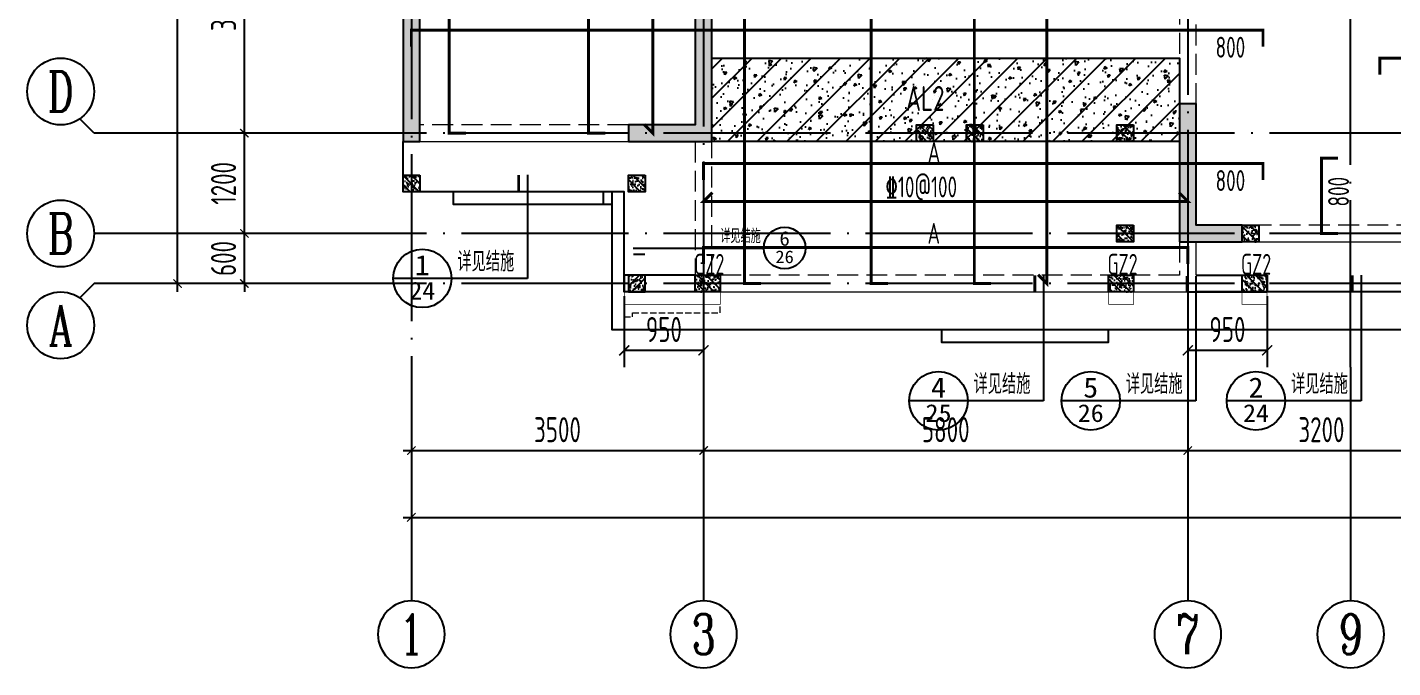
# Model space of a CAD drawing. Extents: x -1058961 to 23600, y -449123 to 2751847.
# Drawn here: x -336006 to -319653, y -122630 to -114962 of the extents above; entities that cross this region are included whole.
import ezdxf
from ezdxf.enums import TextEntityAlignment as Align

# ---------------------------------------------------------------- set-up
doc = ezdxf.new("R2010")
doc.units = 0
doc.header["$LTSCALE"] = 1000
doc.linetypes.add('DASH', pattern=[0.35, 0.25, -0.1])
doc.linetypes.add('DOTE', pattern=[2.42, 2, -0.2, 0.02, -0.2])
doc.layers.get('0').update_dxf_attribs({"linetype": 'CONTINUOUS'})
doc.layers.get('DEFPOINTS').update_dxf_attribs({"linetype": 'CONTINUOUS'})
for name, color, linetype in [('A-AXIS', 1, 'CONTINUOUS'), ('A-DOTE', 10, 'DOTE'), ('AXIS_NUM', 7, 'CONTINUOUS'), ('BEAM', 4, 'DASH'), ('BEAM_CON', 4, 'CONTINUOUS'), ('DIM_IDEN', 67, 'CONTINUOUS'), ('PUB_TEXT', 2, 'CONTINUOUS'), ('ROOF', 183, 'CONTINUOUS'), ('S-B板边线', 2, 'CONTINUOUS'), ('S-B板配筋', 6, 'CONTINUOUS'), ('S-B板配筋号', 7, 'CONTINUOUS'), ('S-L主梁线', 4, 'DASH'), ('S-Q墙填充', 252, 'CONTINUOUS'), ('S-Q墙实线', 6, 'CONTINUOUS'), ('S-Q墙标注', 3, 'CONTINUOUS'), ('S-Y一般标注', 3, 'CONTINUOUS'), ('S-构造柱', 212, 'CONTINUOUS'), ('S-构造柱编号', 130, 'CONTINUOUS'), ('TEXT', 2, 'CONTINUOUS'), ('水平筋标注', 7, 'CONTINUOUS'), ('看线', 251, 'CONTINUOUS')]:
    doc.layers.add(name, color=color, linetype=linetype)
doc.layers.add('平面-看线', color=45, linetype='CONTINUOUS', lineweight=15)
doc.layers.add('配箍校核', color=34, linetype='CONTINUOUS', plot=False)
doc.styles.add('_TCH_AXIS', font='COMPLEX', dxfattribs={"bigfont": 'GBCBIG'})
doc.styles.add('_TCH_LABEL', font='simhei.ttf')
doc.styles.add('TSSD_Axis', font='complex.shx', dxfattribs={"width": 0.7, "bigfont": 'hztxt.shx'})
doc.styles.add('TSSD_DIMENSION', font='Tssdeng.shx', dxfattribs={"width": 0.7, "bigfont": 'tssdchn.shx'})
doc.styles.add('TSSD_REIN', font='tssdeng.shx', dxfattribs={"width": 0.7, "height": 300, "bigfont": 'tssdchn.shx'})
doc.styles.add('结构文字', font='zstxt.shx', dxfattribs={"width": 0.7, "bigfont": 'zshz.shx'})
doc.dimstyles.new('STRUCK', dxfattribs={"dimtxt": 400, "dimasz": 121, "dimexe": 200, "dimexo": 150, "dimgap": 115, "dimtad": 1, "dimdec": 0, "dimdsep": 46, "dimtxsty": '结构文字', "dimblk": 'ARCHTICK', "dimcen": 400, "dimclrd": 3, "dimclre": 3, "dimclrt": 7, "dimadec": 0, "dimazin": 0, "dimtfac": 1, "dimtdec": 0, "dimtix": 1, "dimtmove": 2, "dimatfit": 3, "dimldrblk": '_DIMX', "dimfxl": 0, "dimtolj": 1, "dimtzin": 0, "dimarcsym": 0})
doc.dimstyles.new('TSSD_100_100', dxfattribs={"dimtxt": 300, "dimasz": 100, "dimexe": 100, "dimexo": 250, "dimgap": 100, "dimtad": 1, "dimdec": 0, "dimzin": 0, "dimdsep": 46, "dimtxsty": 'TSSD_DIMENSION', "dimblk": 'ARCHTICK', "dimcen": 0, "dimdle": 100, "dimclrt": 7, "dimadec": 0, "dimazin": 0, "dimtfac": 1, "dimtdec": 0, "dimtix": 1, "dimtmove": 2, "dimatfit": 3, "dimldrblk": 'ARCHTICK', "dimfxl": 0, "dimtolj": 1, "dimtzin": 0, "dimarcsym": 0})

# ---------------------------------------------------------------- blocks, each defined once
blk = doc.blocks.new('ts_axno')
at = {"color": 0, "linetype": 'ByBlock', "lineweight": -2}
blk.add_circle((0, 0), 0.5, dxfattribs=at)
at = {"color": 0, "linetype": 'ByBlock', "lineweight": -2, "style": 'TSSD_Axis', "width": 0.7}
blk.add_attdef('A', text='', height=0.6, dxfattribs=at).set_placement((0, 0), align=Align.MIDDLE_CENTER)
blk = doc.blocks.new('_ArchTick')
at = {"color": 0, "linetype": 'ByBlock', "const_width": 0.15}
blk.add_lwpolyline([(-0.5, -0.5), (0.5, 0.5)], dxfattribs=at)
blk = doc.blocks.new('*D1085')
at = {"layer": 'DEFPOINTS', "color": 0}
for p in [(2600, 5200), (3600, 5200), (3600, 4600)]:
    blk.add_point(p, dxfattribs=at)
at = {"layer": 'S-Y一般标注', "color": 0, "lineweight": -2}
for p, q in [((2600, 5200), (2600, 5300)), ((3350, 5200), (2500, 5200)), ((2600, 4600), (2600, 5200)), ((3350, 4600), (2500, 4600)), ((2600, 4600), (2600, 4500))]:
    blk.add_line(p, q, dxfattribs=at)
at = {"layer": 'S-Y一般标注', "color": 0, "lineweight": -2, "xscale": 100, "yscale": 100, "zscale": 100}
for p, rotation in [((2600, 5200), 270), ((2600, 4600), 90)]:
    blk.add_blockref('_ArchTick', p, dxfattribs=dict(at, rotation=rotation))
at = {"layer": 'S-Y一般标注', "color": 7, "insert": (2350, 4900), "char_height": 300, "attachment_point": 5, "rotation": 90, "style": 'TSSD_DIMENSION'}
blk.add_mtext('\\A1;600', dxfattribs=at)
blk = doc.blocks.new('*D1091')
at = {"layer": 'DEFPOINTS', "color": 0}
for p in [(1800, 17150), (3600, 17150), (3600, 4600)]:
    blk.add_point(p, dxfattribs=at)
at = {"layer": 'S-Y一般标注', "color": 0, "lineweight": -2}
for p, q in [((1800, 4500), (1800, 17250)), ((3350, 17150), (1700, 17150)), ((3350, 4600), (1700, 4600))]:
    blk.add_line(p, q, dxfattribs=at)
at = {"layer": 'S-Y一般标注', "color": 0, "lineweight": -2, "xscale": 100, "yscale": 100, "zscale": 100}
for p, rotation in [((1800, 17150), 90), ((1800, 4600), 270)]:
    blk.add_blockref('_ArchTick', p, dxfattribs=dict(at, rotation=rotation))
at = {"layer": 'S-Y一般标注', "color": 7, "insert": (1550, 10875), "char_height": 300, "attachment_point": 5, "rotation": 90, "style": 'TSSD_DIMENSION'}
blk.add_mtext('\\A1;12550', dxfattribs=at)
blk = doc.blocks.new('*D1093')
at = {"layer": 'DEFPOINTS', "color": 0}
for p in [(2600, 6400), (3600, 6400), (3600, 5200)]:
    blk.add_point(p, dxfattribs=at)
at = {"layer": 'S-Y一般标注', "color": 0, "lineweight": -2}
for p, q in [((3350, 6400), (2500, 6400)), ((2600, 5100), (2600, 6500)), ((3350, 5200), (2500, 5200))]:
    blk.add_line(p, q, dxfattribs=at)
at = {"layer": 'S-Y一般标注', "color": 0, "lineweight": -2, "xscale": 100, "yscale": 100, "zscale": 100}
for p, rotation in [((2600, 6400), 90), ((2600, 5200), 270)]:
    blk.add_blockref('_ArchTick', p, dxfattribs=dict(at, rotation=rotation))
at = {"layer": 'S-Y一般标注', "color": 7, "insert": (2350, 5800), "char_height": 300, "attachment_point": 5, "rotation": 90, "style": 'TSSD_DIMENSION'}
blk.add_mtext('\\A1;1200', dxfattribs=at)
blk = doc.blocks.new('*D1094')
at = {"layer": 'DEFPOINTS', "color": 0}
for p in [(2600, 9400), (3600, 9400), (3600, 6400)]:
    blk.add_point(p, dxfattribs=at)
at = {"layer": 'S-Y一般标注', "color": 0, "lineweight": -2}
for p, q in [((2600, 6300), (2600, 9500)), ((3350, 9400), (2500, 9400)), ((3350, 6400), (2500, 6400))]:
    blk.add_line(p, q, dxfattribs=at)
at = {"layer": 'S-Y一般标注', "color": 0, "lineweight": -2, "xscale": 100, "yscale": 100, "zscale": 100}
for p, rotation in [((2600, 9400), 90), ((2600, 6400), 270)]:
    blk.add_blockref('_ArchTick', p, dxfattribs=dict(at, rotation=rotation))
at = {"layer": 'S-Y一般标注', "color": 7, "insert": (2350, 7900), "char_height": 300, "attachment_point": 5, "rotation": 90, "style": 'TSSD_DIMENSION'}
blk.add_mtext('\\A1;3000', dxfattribs=at)
blk = doc.blocks.new('*D1099')
at = {"layer": 'DEFPOINTS', "color": 0}
for p in [(8100, 3600), (13900, 3600), (13900, 2600)]:
    blk.add_point(p, dxfattribs=at)
at = {"layer": 'S-Y一般标注', "color": 0, "lineweight": -2}
for p, q in [((8100, 3350), (8100, 2500)), ((13900, 3350), (13900, 2500)), ((8000, 2600), (14000, 2600))]:
    blk.add_line(p, q, dxfattribs=at)
at = {"layer": 'S-Y一般标注', "color": 0, "lineweight": -2, "xscale": 100, "yscale": 100, "zscale": 100, "rotation": 180}
blk.add_blockref('_ArchTick', (8100, 2600), dxfattribs=at)
at = {"layer": 'S-Y一般标注', "color": 0, "lineweight": -2, "xscale": 100, "yscale": 100, "zscale": 100}
blk.add_blockref('_ArchTick', (13900, 2600), dxfattribs=at)
at = {"layer": 'S-Y一般标注', "color": 7, "insert": (11000, 2850), "char_height": 300, "attachment_point": 5, "style": 'TSSD_DIMENSION'}
blk.add_mtext('\\A1;5800', dxfattribs=at)
blk = doc.blocks.new('*D1107')
at = {"layer": 'DEFPOINTS', "color": 0}
for p in [(4600, 3600), (54600, 3600), (54600, 1800)]:
    blk.add_point(p, dxfattribs=at)
at = {"layer": 'S-Y一般标注', "color": 0, "lineweight": -2}
for p, q in [((4600, 3350), (4600, 1700)), ((54600, 3350), (54600, 1700)), ((4500, 1800), (54700, 1800))]:
    blk.add_line(p, q, dxfattribs=at)
at = {"layer": 'S-Y一般标注', "color": 0, "lineweight": -2, "xscale": 100, "yscale": 100, "zscale": 100, "rotation": 180}
blk.add_blockref('_ArchTick', (4600, 1800), dxfattribs=at)
at = {"layer": 'S-Y一般标注', "color": 0, "lineweight": -2, "xscale": 100, "yscale": 100, "zscale": 100}
blk.add_blockref('_ArchTick', (54600, 1800), dxfattribs=at)
at = {"layer": 'S-Y一般标注', "color": 7, "insert": (29600, 2050), "char_height": 300, "attachment_point": 5, "style": 'TSSD_DIMENSION'}
blk.add_mtext('\\A1;50000', dxfattribs=at)
blk = doc.blocks.new('*D1108')
at = {"layer": 'DEFPOINTS', "color": 0}
for p in [(13900, 3600), (17100, 3600), (17100, 2600)]:
    blk.add_point(p, dxfattribs=at)
at = {"layer": 'S-Y一般标注', "color": 0, "lineweight": -2}
for p, q in [((13900, 3350), (13900, 2500)), ((17100, 3350), (17100, 2500)), ((13800, 2600), (17200, 2600))]:
    blk.add_line(p, q, dxfattribs=at)
at = {"layer": 'S-Y一般标注', "color": 0, "lineweight": -2, "xscale": 100, "yscale": 100, "zscale": 100, "rotation": 180}
blk.add_blockref('_ArchTick', (13900, 2600), dxfattribs=at)
at = {"layer": 'S-Y一般标注', "color": 0, "lineweight": -2, "xscale": 100, "yscale": 100, "zscale": 100}
blk.add_blockref('_ArchTick', (17100, 2600), dxfattribs=at)
at = {"layer": 'S-Y一般标注', "color": 7, "insert": (15500, 2850), "char_height": 300, "attachment_point": 5, "style": 'TSSD_DIMENSION'}
blk.add_mtext('\\A1;3200', dxfattribs=at)
blk = doc.blocks.new('*D1109')
at = {"layer": 'DEFPOINTS', "color": 0}
for p in [(4600, 3600), (8100, 3600), (8100, 2600)]:
    blk.add_point(p, dxfattribs=at)
at = {"layer": 'S-Y一般标注', "color": 0, "lineweight": -2}
for p, q in [((4600, 3350), (4600, 2500)), ((8100, 3350), (8100, 2500)), ((4500, 2600), (8200, 2600))]:
    blk.add_line(p, q, dxfattribs=at)
at = {"layer": 'S-Y一般标注', "color": 0, "lineweight": -2, "xscale": 100, "yscale": 100, "zscale": 100, "rotation": 180}
blk.add_blockref('_ArchTick', (4600, 2600), dxfattribs=at)
at = {"layer": 'S-Y一般标注', "color": 0, "lineweight": -2, "xscale": 100, "yscale": 100, "zscale": 100}
blk.add_blockref('_ArchTick', (8100, 2600), dxfattribs=at)
at = {"layer": 'S-Y一般标注', "color": 7, "insert": (6350, 2850), "char_height": 300, "attachment_point": 5, "style": 'TSSD_DIMENSION'}
blk.add_mtext('\\A1;3500', dxfattribs=at)
blk = doc.blocks.new('20210729.03501652')
at = {"color": 30, "const_width": 8}
for points in [[(2050, 600), (2050, 450), (3200, 450), (3200, 600)], [(7850, 600), (7850, 450), (8150, 450), (8150, 600)], [(9450, 600), (9450, 450), (9750, 450), (9750, 600)]]:
    blk.add_lwpolyline(points, dxfattribs=at)
at = {"layer": '平面-看线', "linetype": 'DASH', "ltscale": 0.3}
blk.add_lwpolyline([(2050, 450), (2050, 300), (2150, 300), (2150, 350), (3200, 350), (3200, 450)], dxfattribs=at)
at = {"layer": '看线', "color": 202, "ltscale": 0.5}
for points in [[(0, 1800), (0, 1650), (1800, 1650), (1800, 1800)], [(0, 1800), (0, 1650), (1900, 1650)], [(5850, 150), (5850, 0), (7850, 0), (7850, 150)]]:
    blk.add_lwpolyline(points, dxfattribs=at)
at = {"layer": '看线', "color": 201}
blk.add_lwpolyline([(1900, 1800), (1900, 150), (22100, 150), (22100, 1650), (24500, 1650)], dxfattribs=at)
blk = doc.blocks.new('20210729.04150611')
at = {"layer": 'S-B板边线'}
for points in [[(-28155, -31892), (-28155, -31893), (-29005, -31893), (-29005, -30693), (-31655, -30693), (-31655, -30093)], [(-15955, -31892), (-22155, -31892)]]:
    blk.add_lwpolyline(points, dxfattribs=at)
blk = doc.blocks.new('20210807.15312791')
at = {"layer": 'S-Q墙填充'}
h = blk.add_hatch(color=252, dxfattribs=at)
h.dxf.hatch_style = 1
h.paths.add_polyline_path([(61116, 58640), (61116, 60290), (60916, 60290), (60916, 58640)])
h = blk.add_hatch(color=252, dxfattribs=at)
h.dxf.hatch_style = 1
h.paths.add_polyline_path([(64616, 60290), (64416, 60290), (64416, 58840), (63716, 58840), (63616, 58840), (63616, 58640), (63716, 58640), (64616, 58640)])
h = blk.add_hatch(color=252, dxfattribs=at)
h.dxf.hatch_style = 1
h.paths.add_polyline_path([(70216, 57440), (70966, 57440), (70966, 57640), (70416, 57640), (70416, 59090), (70216, 59090)])
at = {"layer": 'BEAM_CON'}
for p, q in [((63566, 57040), (63566, 56840)), ((64416, 57040), (63566, 57040)), ((70416, 57040), (71266, 57040)), ((71266, 56840), (71266, 57040)), ((64516, 56840), (63566, 56840)), ((70316, 56840), (71266, 56840))]:
    blk.add_line(p, q, dxfattribs=at)
at = {"layer": 'S-L主梁线', "linetype": 'DASH', "lineweight": 18}
for p, q in [((70216, 60640), (70216, 59090)), ((70416, 59090), (70416, 60640)), ((63616, 58840), (61116, 58840)), ((64416, 58640), (64416, 57040)), ((64616, 57040), (64616, 58640)), ((73416, 57640), (70966, 57640)), ((70216, 57440), (70216, 57040)), ((70216, 57040), (64616, 57040))]:
    blk.add_line(p, q, dxfattribs=at)
at = {"layer": 'S-L主梁线', "linetype": 'ByBlock', "lineweight": 18}
for p, q in [((61116, 58640), (63616, 58640)), ((70416, 57040), (70416, 57440)), ((70966, 57440), (73516, 57440)), ((64416, 56840), (70416, 56840))]:
    blk.add_line(p, q, dxfattribs=at)
at = {"layer": 'S-Q墙实线'}
for points in [[(61116, 58640), (61116, 60290), (60916, 60290), (60916, 58640)], [(70216, 57440), (70966, 57440), (70966, 57640), (70416, 57640), (70416, 59090), (70216, 59090)]]:
    blk.add_lwpolyline(points, close=True, dxfattribs=at)
blk.add_lwpolyline([(63716, 58840), (63616, 58840), (63616, 58640), (63716, 58640), (64616, 58640), (64616, 60290), (64416, 60290), (64416, 58840), (63716, 58840)], dxfattribs=at)
blk = doc.blocks.new('20210730.02141516')
at = {"layer": 'S-构造柱'}
h = blk.add_hatch(dxfattribs=at)
h.set_pattern_fill('ARMORED', color=256, scale=15, angle=-90, style=0)
h.set_pattern_definition([(320, (-154189.41, 3278673.45), (-9.4128202, -107.5890274), [11.25, -123.75]), (265, (-154189.41, 3278673.45), (112.82882, 20.8127), [9, -99]), (10.4514, (-154190.19, 3278664.49), (103.4159313, -86.7764073), [9.5610285, -105.1713168]), (316.1842, (-154159.41, 3278673.45), (-24.827852, -160.0861573), [16.875, -185.625]), (6.6356, (-154161.48, 3278660.11), (146.117681, -140.199406), [14.341543, -157.75695]), (261.1842, (-154159.41, 3278673.45), (146.11779, -140.199292), [13.5, -148.5]), (291, (-154166.91, 3278658.45), (-60.3928336, -89.5360578), [11.25, -123.75]), (236, (-154166.91, 3278658.45), (108.7725068, -36.4972998), [9, -99]), (341.4514, (-154171.94, 3278650.99), (48.3795745, -126.0333943), [9.5610285, -105.1713168]), (307.5, (-154189.41, 3278673.454), (49.93407807, -1.8239783), [0, -97.8, 0, -100.5, 0, -99.375]), (277.5, (-154189.41, 3278673.454), (59.1617568, -39.4604306), [0, -57.3, 0, -95.55, 0, -37.875]), (237.5, (-154189.41, 3278706.904), (-3.38323076, -80.07336543), [0, -37.5, 0, -117, 0, -155.25]), (227.5, (-154189.41, 3278721.904), (15.0157473, -87.4779254), [0, -48.75, 0, -77.7, 0, -110.25]), (315, (-154189.41, 3278673.454), (53.0330086, 53.0330086), [])])
h.paths.add_polyline_path([(200, 200), (200, 0), (0, 0), (0, 200)])
blk.add_lwpolyline([(200, 200), (200, 0), (0, 0), (0, 200)], close=True, dxfattribs=at)
blk = doc.blocks.new('20210809.18224761')
at = {"layer": 'S-构造柱'}
h = blk.add_hatch(dxfattribs=at)
h.set_pattern_fill('ARMORED', color=256, scale=15, angle=-90, style=0)
h.set_pattern_definition([(320, (-154189.41, 3278673.45), (-9.4128202, -107.5890274), [11.25, -123.75]), (265, (-154189.41, 3278673.45), (112.82882, 20.8127), [9, -99]), (10.4514, (-154190.19, 3278664.49), (103.4159313, -86.7764073), [9.5610285, -105.1713168]), (316.1842, (-154159.41, 3278673.45), (-24.827852, -160.0861573), [16.875, -185.625]), (6.6356, (-154161.48, 3278660.11), (146.117681, -140.199406), [14.341543, -157.75695]), (261.1842, (-154159.41, 3278673.45), (146.11779, -140.199292), [13.5, -148.5]), (291, (-154166.91, 3278658.45), (-60.3928336, -89.5360578), [11.25, -123.75]), (236, (-154166.91, 3278658.45), (108.7725068, -36.4972998), [9, -99]), (341.4514, (-154171.94, 3278650.99), (48.3795745, -126.0333943), [9.5610285, -105.1713168]), (307.5, (-154189.41, 3278673.454), (49.93407807, -1.8239783), [0, -97.8, 0, -100.5, 0, -99.375]), (277.5, (-154189.41, 3278673.454), (59.1617568, -39.4604306), [0, -57.3, 0, -95.55, 0, -37.875]), (237.5, (-154189.41, 3278706.904), (-3.38323076, -80.07336543), [0, -37.5, 0, -117, 0, -155.25]), (227.5, (-154189.41, 3278721.904), (15.0157473, -87.4779254), [0, -48.75, 0, -77.7, 0, -110.25]), (315, (-154189.41, 3278673.454), (53.0330086, 53.0330086), [])])
h.paths.add_polyline_path([(300, 200), (300, 0), (0, 0), (0, 200)])
blk.add_lwpolyline([(300, 200), (300, 0), (0, 0), (0, 200)], close=True, dxfattribs=at)
blk = doc.blocks.new('20210809.18235135')
at = {"layer": '配箍校核'}
blk.add_blockref('20210809.18224761', (12, 0), dxfattribs=at)
at = {"layer": 'S-构造柱编号', "color": 2, "linetype": 'ByBlock', "style": 'TSSD_REIN', "width": 0.65}
blk.add_text('GZ2', height=250, dxfattribs=at).set_placement((0, 206, 0))
blk = doc.blocks.new('20210809.18285270')
at = {"layer": 'ROOF'}
for p in [(6150, 1800), (6750, 1800), (8550, 1800), (10050, 600)]:
    blk.add_blockref('20210730.02141516', p, dxfattribs=at)
at = {"layer": 'ROOF', "rotation": 359.9999999538236}
for p in [(0, 1200), (2700, 1200), (8550, 600)]:
    blk.add_blockref('20210730.02141516', p, dxfattribs=at)
at = {"layer": 'ROOF', "xscale": -1, "rotation": 4.61764226855621e-08}
blk.add_blockref('20210730.02141516', (2900, 0), dxfattribs=at)
at = {"layer": '配箍校核'}
for p in [(3488, 0), (8438, 0), (10038, 0)]:
    blk.add_blockref('20210809.18235135', p, dxfattribs=at)
blk = doc.blocks.new('*D2713')
at = {"layer": 'DEFPOINTS', "color": 0}
for p in [(-212209, -11759), (-211259, -11759), (-212209, -12559)]:
    blk.add_point(p, dxfattribs=at)
at = {"layer": 'S-Q墙标注', "color": 3, "lineweight": -2}
for p, q in [((-212209, -11909), (-212209, -12759)), ((-211259, -11909), (-211259, -12759)), ((-211259, -12559), (-212209, -12559))]:
    blk.add_line(p, q, dxfattribs=at)
at = {"layer": 'S-Q墙标注', "color": 3, "lineweight": -2, "xscale": 121, "yscale": 121, "zscale": 121, "rotation": 180}
blk.add_blockref('_ArchTick', (-212209, -12559), dxfattribs=at)
at = {"layer": 'S-Q墙标注', "color": 3, "lineweight": -2, "xscale": 121, "yscale": 121, "zscale": 121}
blk.add_blockref('_ArchTick', (-211259, -12559), dxfattribs=at)
at = {"layer": 'S-Q墙标注', "color": 7, "insert": (-211734, -12309), "char_height": 300, "attachment_point": 5, "style": 'TSSD_REIN'}
blk.add_mtext('\\A1;950', dxfattribs=at)
blk = doc.blocks.new('_DIMX')
blk.add_line((-150, 0), (150, 0))
at = {"const_width": 50}
blk.add_lwpolyline([(-70, -70), (70, 70)], dxfattribs=at)
blk = doc.blocks.new('*D2714')
at = {"layer": 'DEFPOINTS', "color": 0}
for p in [(-205459, -11759), (-204509, -11759), (-205459, -12559)]:
    blk.add_point(p, dxfattribs=at)
at = {"layer": 'S-Q墙标注', "color": 3, "lineweight": -2}
for p, q in [((-205459, -11909), (-205459, -12759)), ((-204509, -11909), (-204509, -12759)), ((-204509, -12559), (-205459, -12559))]:
    blk.add_line(p, q, dxfattribs=at)
at = {"layer": 'S-Q墙标注', "color": 3, "lineweight": -2, "xscale": 121, "yscale": 121, "zscale": 121, "rotation": 180}
blk.add_blockref('_ArchTick', (-205459, -12559), dxfattribs=at)
at = {"layer": 'S-Q墙标注', "color": 3, "lineweight": -2, "xscale": 121, "yscale": 121, "zscale": 121}
blk.add_blockref('_ArchTick', (-204509, -12559), dxfattribs=at)
at = {"layer": 'S-Q墙标注', "color": 7, "insert": (-204984, -12309), "char_height": 300, "attachment_point": 5, "style": 'TSSD_REIN'}
blk.add_mtext('\\A1;950', dxfattribs=at)
blk = doc.blocks.new('20210811.10050802')
at = {"layer": 'DIM_IDEN'}
for p, q in [((1737, 3405), (1737, 2166)), ((3004, 2530), (3451, 2530)), ((3451, 2530), (4567, 2530)), ((5067, 2530), (4567, 2530)), ((828, 2166), (128, 2166)), ((1737, 2166), (828, 2166)), ((7920, 2205), (7920, 700)), ((9743, 2195), (9743, 700)), ((11722, 2205), (11722, 700)), ((7011, 700), (6311, 700)), ((7920, 700), (7011, 700)), ((8834, 700), (8134, 700)), ((9743, 700), (8834, 700)), ((10813, 700), (10113, 700)), ((11722, 700), (10813, 700))]:
    blk.add_line(p, q, dxfattribs=at)
for points, const_width in [([(1632, 3405), (1632, 3205)], 35), ([(3004, 2455), (3147, 2455)], 25), ([(7815, 2205), (7815, 2005)], 35), ([(9638, 2195), (9638, 1995)], 35), ([(11617, 2205), (11617, 2005)], 35)]:
    blk.add_lwpolyline(points, dxfattribs=dict(at, const_width=const_width))
for centre, radius in [((4817, 2530), 250), ((478, 2166), 350), ((6661, 700), 350), ((8484, 700), 350), ((10463, 700), 350)]:
    blk.add_circle(centre, radius, dxfattribs=at)
at = {"layer": 'PUB_TEXT', "style": '_TCH_AXIS'}
for height, p in [(168.8, (4046, 2589)), (236.3, (898, 2249)), (236.3, (7081, 783)), (236.3, (8904, 783)), (236.3, (10883, 783))]:
    blk.add_text('详见结施', height=height, dxfattribs=at).set_placement(p)
at = {"layer": 'PUB_TEXT', "style": '_TCH_LABEL'}
for s, height, width, p, p2 in [('6', 173, 1.011364, (4755, 2558), (4880, 2558)), ('26', 151.4, 1.017143, (4707, 2349), (4928, 2349)), ('1', 241, 1.034884, (388, 2205), (568, 2205)), ('24', 212.3, 1.011364, (324, 1913), (632, 1913)), ('4', 241, 1.034884, (6571, 739), (6751, 739)), ('5', 241, 1.028902, (8395, 739), (8573, 739)), ('2', 241, 1.022989, (10374, 739), (10552, 739)), ('25', 211.6, 1.022989, (6505, 448), (6817, 448)), ('26', 212, 1.017143, (8329, 447), (8639, 447)), ('24', 212.3, 1.011364, (10309, 447), (10618, 447))]:
    blk.add_text(s, height=height, dxfattribs=dict(at, width=width)).set_placement(p, p2, align=Align.FIT)
blk = doc.blocks.new('20210726.16395156')
at = {"layer": 'A-AXIS'}
for p, q in [((800, 6400), (628.4, 6571.7)), ((3600, 6400), (800, 6400)), ((3600, 5200), (800, 5200)), ((800, 4600), (628.4, 4428.4)), ((3600, 4600), (800, 4600)), ((4600, 3600), (4600, 800)), ((8100, 3600), (8100, 800)), ((13900, 3600), (13900, 800)), ((15850, 3600), (15850, 800))]:
    blk.add_line(p, q, dxfattribs=at)
at = {"layer": 'A-DOTE'}
for p, q in [((4600, 18249.9), (4600, 3600)), ((13900.2, 13700), (13900, 3600)), ((15850, 3600), (15850, 11500)), ((8100, 10900), (8100, 3600)), ((55600, 6400), (3600, 6400)), ((55600, 5200), (3600, 5200)), ((55600, 4600), (3600, 4600))]:
    blk.add_line(p, q, dxfattribs=at)
at = {"layer": 'A-AXIS'}
ref = blk.add_blockref('ts_axno', (400, 6900), dxfattribs=dict(at, xscale=800, yscale=800, zscale=800, rotation=180))
ref.add_attrib('C', 'D', dxfattribs={"layer": 'AXIS_NUM', "height": 480, "style": 'TSSD_Axis', "width": 0.7}).set_placement((400, 6900), align=Align.MIDDLE_CENTER)
ref = blk.add_blockref('ts_axno', (400, 5200), dxfattribs=dict(at, xscale=800, yscale=800, zscale=800))
ref.add_attrib('A', 'B', dxfattribs={"layer": 'AXIS_NUM', "height": 480, "style": 'TSSD_Axis', "width": 0.7}).set_placement((400, 5200), align=Align.MIDDLE_CENTER)
ref = blk.add_blockref('ts_axno', (400, 4100), dxfattribs=dict(at, xscale=800, yscale=800, zscale=800))
ref.add_attrib('F', 'A', dxfattribs={"layer": 'AXIS_NUM', "height": 480, "style": 'TSSD_Axis', "width": 0.7}).set_placement((400, 4100), align=Align.MIDDLE_CENTER)
ref = blk.add_blockref('ts_axno', (4600, 400), dxfattribs=dict(at, xscale=-800, yscale=800, zscale=800, rotation=180))
ref.add_attrib('1', '1', dxfattribs={"layer": 'AXIS_NUM', "height": 480, "style": 'TSSD_Axis', "width": 0.7}).set_placement((4600, 400), align=Align.MIDDLE_CENTER)
ref = blk.add_blockref('ts_axno', (8100, 400), dxfattribs=dict(at, xscale=-800, yscale=800, zscale=800, rotation=180))
ref.add_attrib('2', '3', dxfattribs={"layer": 'AXIS_NUM', "height": 480, "style": 'TSSD_Axis', "width": 0.7}).set_placement((8100, 400), align=Align.MIDDLE_CENTER)
ref = blk.add_blockref('ts_axno', (13900, 400), dxfattribs=dict(at, xscale=-800, yscale=800, zscale=800, rotation=180))
ref.add_attrib('5', '7', dxfattribs={"layer": 'AXIS_NUM', "height": 480, "style": 'TSSD_Axis', "width": 0.7}).set_placement((13900, 400), align=Align.MIDDLE_CENTER)
ref = blk.add_blockref('ts_axno', (15850, 400), dxfattribs=dict(at, xscale=-800, yscale=800, zscale=800, rotation=180))
ref.add_attrib('5', '9', dxfattribs={"layer": 'AXIS_NUM', "height": 480, "style": 'TSSD_Axis', "width": 0.7}).set_placement((15850, 400), align=Align.MIDDLE_CENTER)
at = {"layer": 'S-Y一般标注'}
for base, p1, p2, picture, middle in [((1800, 17150), (3600, 4600), (3600, 17150), '*D1091', (1550, 10875)), ((2600, 9400), (3600, 6400), (3600, 9400), '*D1094', (2350, 7900)), ((2600, 6400), (3600, 5200), (3600, 6400), '*D1093', (2350, 5800)), ((2600, 5200), (3600, 4600), (3600, 5200), '*D1085', (2350, 4900))]:
    dim = blk.add_linear_dim(base=base, p1=p1, p2=p2, angle=90, dimstyle='TSSD_100_100', dxfattribs=at)
    dim.commit()
    dim.dimension.update_dxf_attribs({"geometry": picture, "text_midpoint": middle})
for base, p1, p2, picture, middle in [((54600, 1800), (4600, 3600), (54600, 3600), '*D1107', (29600, 2050)), ((8100, 2600), (4600, 3600), (8100, 3600), '*D1109', (6350, 2850)), ((13900, 2600), (8100, 3600), (13900, 3600), '*D1099', (11000, 2850)), ((17100, 2600), (13900, 3600), (17100, 3600), '*D1108', (15500, 2850))]:
    dim = blk.add_linear_dim(base=base, p1=p1, p2=p2, dimstyle='TSSD_100_100', dxfattribs=at)
    dim.commit()
    dim.dimension.update_dxf_attribs({"geometry": picture, "text_midpoint": middle})
blk = doc.blocks.new('20210810.19092027')
at = {"layer": 'S-Q墙标注'}
for base, p1, p2, picture, middle in [((87767.8, 54374), (88717.8, 55174), (87767.8, 55174), '*D2713', (88242.8, 54624)), ((94517.8, 54374), (95467.8, 55174), (94517.8, 55174), '*D2714', (94992.8, 54624))]:
    dim = blk.add_linear_dim(base=base, p1=p1, p2=p2, angle=180, dimstyle='STRUCK', override={"dimtxt": 300, "dimgap": 100, "dimtxsty": 'TSSD_REIN'}, dxfattribs=at)
    dim.commit()
    dim.dimension.update_dxf_attribs({"geometry": picture, "text_midpoint": middle, "insert": (299976.5, 66933)})

msp = doc.modelspace()

# ---------------------------------------------------------------- hatches: boundary and pattern name
at = {"layer": 'BEAM', "linetype": 'ByBlock'}
h = msp.add_hatch(dxfattribs=at)
h.set_pattern_fill('ARMORED', color=252, scale=50, angle=180, style=0)
h.set_pattern_definition([(230, (-545477.35, 1798091), (-358.63009, 31.376067), [37.5, -412.5]), (175, (-545477.35, 1798091), (69.37567, -376.09607), [30, -330]), (280.4514, (-545507.24, 1798093.6), (-289.25469, -344.71977), [31.870095, -350.571056]), (226.1842, (-545477.35, 1797991), (-533.62052, 82.75951), [56.25, -618.75]), (276.6356, (-545521.8, 1797997.9), (-467.33135, -487.05894), [47.80514, -525.8565]), (171.1842, (-545477.35, 1797991), (-467.33097, -487.0593), [45, -495]), (201, (-545527.35, 1798016), (-298.453526, 201.309445), [37.5, -412.5]), (146, (-545527.35, 1798016), (-121.657666, -362.57502), [30, -330]), (251.4514, (-545552.22, 1798032.76), (-420.111314, -161.26525), [31.870095, -350.571056]), (217.5, (-545477.35, 1798090.99), (-6.079928, -166.446927), [0, -326, 0, -335, 0, -331.25]), (187.5, (-545477.35, 1798090.99), (-131.534769, -197.205856), [0, -191, 0, -318.5, 0, -126.25]), (147.5, (-545365.85, 1798090.99), (-266.911218, 11.277436), [0, -125, 0, -390, 0, -517.5]), (137.5, (-545315.85, 1798090.99), (-291.593085, -50.05249), [0, -162.5, 0, -259, 0, -367.5]), (225, (-545477.35, 1798090.99), (176.776695, -176.776695), [])])
h.paths.add_polyline_path([(-322206.22, -116330.32), (-327806.22, -116330.32), (-327806.22, -115330.32), (-322206.22, -115330.32)])

# ---------------------------------------------------------------- linework, layer by layer
msp.add_lwpolyline([(-322206.22, -116330.32), (-327806.22, -116330.32), (-327806.22, -115330.32), (-322206.22, -115330.32)], close=True, dxfattribs=at)
at = {"layer": 'S-B板配筋', "lineweight": 35, "const_width": 35}
for points in [[(-324463.18, -118030.16), (-324663.18, -118030.16), (-324663.18, -107930.33), (-324463.18, -107930.33)], [(-330753.63, -116230.33), (-330953.63, -116230.33), (-330953.62, -108930.33), (-330753.62, -108930.33)], [(-329083.16, -116230.33), (-329283.16, -116230.33), (-329283.16, -110830.33), (-329083.16, -110830.33)], [(-327217.39, -118030.16), (-327417.39, -118030.16), (-327417.39, -110830.33), (-327217.39, -110830.33)], [(-325698.89, -118030.16), (-325898.89, -118030.16), (-325898.89, -111130.33), (-325698.89, -111130.33)], [(-328618.99, -116124.26), (-328512.93, -116230.33), (-328512.93, -111730.33), (-328618.99, -111836.39)], [(-323900.59, -117924.1), (-323794.53, -118030.16), (-323794.53, -111730.33), (-323900.59, -111836.39)], [(-321206.22, -115195.11), (-321206.22, -114995.11), (-331406.23, -114995.11), (-331406.23, -115195.11)], [(-319806.22, -115530.33), (-319806.22, -115330.33), (-318006.22, -115330.33), (-318006.22, -115530.33)], [(-321206.22, -116791.93), (-321206.22, -116591.93), (-327906.23, -116591.93), (-327906.23, -116791.93)], [(-320306.22, -117430.33), (-320506.22, -117430.33), (-320506.22, -116530.33), (-320306.22, -116530.33)], [(-327800.15, -116940.36), (-327906.22, -117046.42), (-322106.22, -117046.42), (-322212.29, -116940.36)], [(-327906.26, -117797.92), (-327906.26, -117597.92), (-322106.23, -117598.01), (-322106.23, -117798.01)]]:
    msp.add_lwpolyline(points, dxfattribs=at)

# ---------------------------------------------------------------- block references
msp.add_blockref('20210729.03501652', (-330906.25, -118730.33))
at = {"layer": 'A-DOTE'}
msp.add_blockref('20210726.16395156', (-336006.23, -122630.37), dxfattribs=at)
at = {"layer": 'PUB_TEXT'}
msp.add_blockref('20210811.10050802', (-331753.32, -120134.95), dxfattribs=at)
at = {"layer": 'S-B板边线'}
msp.add_blockref('20210729.04150611', (-299850.88, -86237.79), dxfattribs=at)
at = {"layer": 'S-Q墙填充'}
msp.add_blockref('20210807.15312791', (-392421.87, -174969.87), dxfattribs=at)
at = {"layer": '水平筋标注'}
msp.add_blockref('20210810.19092027', (-416624.06, -173204.32), dxfattribs=at)
at = {"layer": '配箍校核'}
msp.add_blockref('20210809.18285270', (-331506.25, -118130.49), dxfattribs=at)

# ---------------------------------------------------------------- texts
at = {"layer": 'S-B板配筋号', "style": 'TSSD_REIN', "width": 0.7}
for p in [(-321596.36, -115075.11), (-321596.36, -116671.93)]:
    msp.add_text('800', height=250, dxfattribs=at).set_placement(p, align=Align.TOP_CENTER)
at = {"layer": 'S-B板配筋号', "color": 1, "style": 'TSSD_REIN', "width": 0.7}
for s, p in [('A', (-325222.26, -116580.82)), ('%%13210@100', (-325728.33, -116998.08))]:
    msp.add_text(s, height=250, dxfattribs=at).set_placement(p)
at = {"layer": 'S-B板配筋号', "style": 'TSSD_REIN', "width": 0.7}
msp.add_text('800', height=250, rotation=449.999992, dxfattribs=at).set_placement((-320426.22, -116930.33), align=Align.TOP_CENTER)
msp.add_text('A', height=250, dxfattribs=at).set_placement((-325224.4, -117553.93))
at = {"layer": 'TEXT', "color": 1, "style": 'TSSD_REIN', "width": 0.7}
msp.add_text('AL2', height=300, dxfattribs=at).set_placement((-325021.5, -115964.2, 0), align=Align.RIGHT)

doc.saveas('drawing.dxf')
